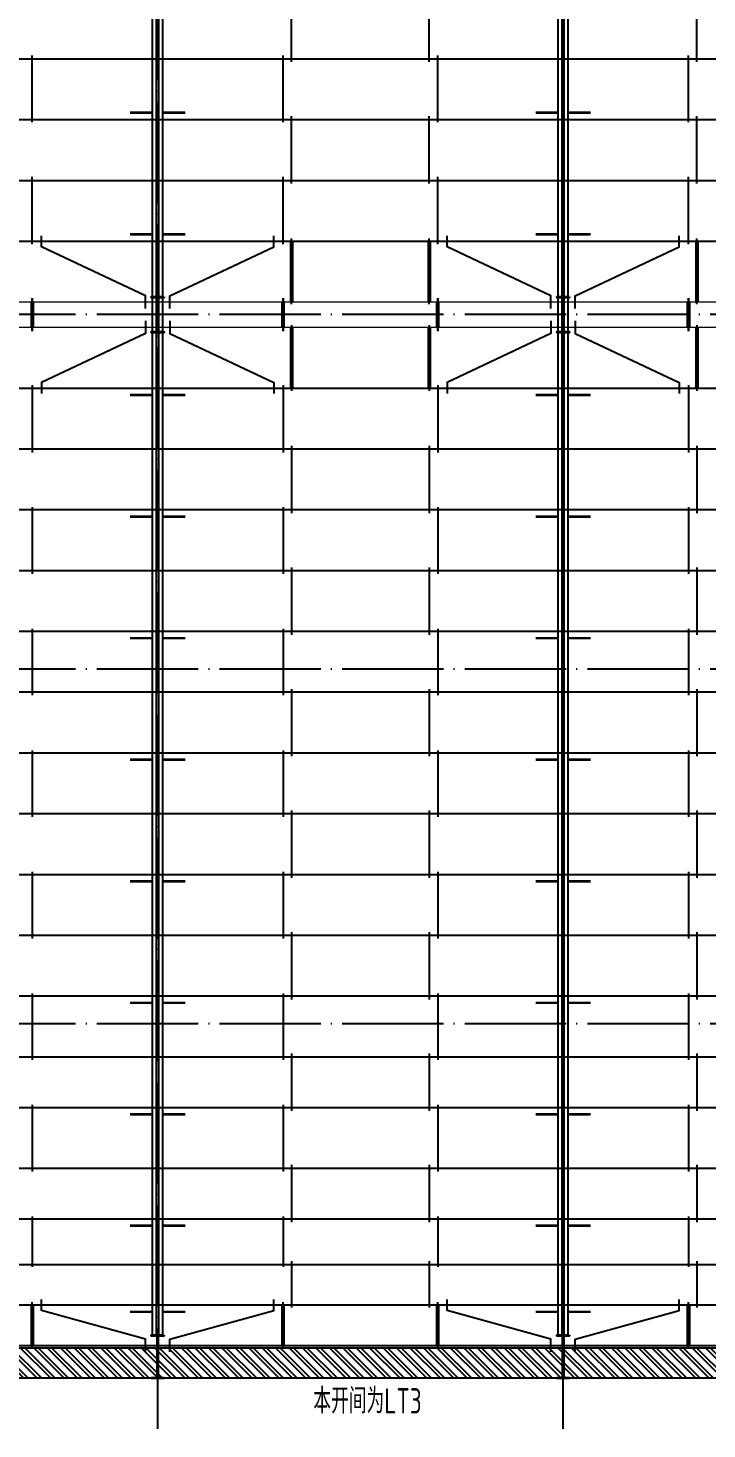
# Model space of a CAD drawing. Extents: x 293620 to 503924, y -252071 to 755100.
# Drawn here: x 435159 to 448556, y 191869 to 219528 of the extents above; entities that cross this region are included whole.
import ezdxf

# ---------------------------------------------------------------- set-up
doc = ezdxf.new("R2010")
doc.units = 0
doc.header["$LTSCALE"] = 1000
doc.header["$MEASUREMENT"] = 0
doc.linetypes.add('DASH', pattern=[0.35, 0.25, -0.1])
doc.linetypes.add('DOTE', pattern=[2.42, 2, -0.2, 0.02, -0.2])
for name, color, linetype in [('3T_WOOD', 21, 'Continuous'), ('DOTE', 14, 'DOTE'), ('SURFACE', 6, 'Continuous'), ('TEXT', 7, 'Continuous'), ('屋面隅撑', 7, 'Continuous'), ('檩条拉条', 253, 'Continuous')]:
    doc.layers.add(name, color=color, linetype=linetype)
doc.layers.add('Pkpm_柱子', color=3, linetype='Continuous', lineweight=35)
doc.styles.add('TSSD_Label', font='Tssdeng.shx', dxfattribs={"width": 0.7, "bigfont": 'hztxt.shx'})

# ---------------------------------------------------------------- blocks, each defined once
blk = doc.blocks.new('AW3423W423423423')
at = {"layer": 'Pkpm_柱子'}
for points in [[(437837, 214219), (437837, 214207), (437722, 214207), (437722, 213531), (437837, 213531), (437837, 213519), (437597, 213519), (437597, 213531), (437712, 213531), (437712, 214207), (437597, 214207), (437597, 214219)], [(445837, 214219), (445837, 214207), (445722, 214207), (445722, 213531), (445837, 213531), (445837, 213519), (445597, 213519), (445597, 213531), (445712, 213531), (445712, 214207), (445597, 214207), (445597, 214219)], [(437837, 193719), (437837, 193707), (437722, 193707), (437722, 192881), (437837, 192881), (437837, 192869), (437597, 192869), (437597, 192881), (437712, 192881), (437712, 193707), (437597, 193707), (437597, 193719)], [(445837, 193719), (445837, 193707), (445722, 193707), (445722, 192881), (445837, 192881), (445837, 192869), (445597, 192869), (445597, 192881), (445712, 192881), (445712, 193707), (445597, 193707), (445597, 193719)]]:
    blk.add_hatch(color=256, dxfattribs=at).paths.add_polyline_path(points)
for points in [[(437837, 214219), (437837, 214207), (437722, 214207), (437722, 213531), (437837, 213531), (437837, 213519), (437597, 213519), (437597, 213531), (437712, 213531), (437712, 214207), (437597, 214207), (437597, 214219)], [(445837, 214219), (445837, 214207), (445722, 214207), (445722, 213531), (445837, 213531), (445837, 213519), (445597, 213519), (445597, 213531), (445712, 213531), (445712, 214207), (445597, 214207), (445597, 214219)], [(437837, 193719), (437837, 193707), (437722, 193707), (437722, 192881), (437837, 192881), (437837, 192869), (437597, 192869), (437597, 192881), (437712, 192881), (437712, 193707), (437597, 193707), (437597, 193719)], [(445837, 193719), (445837, 193707), (445722, 193707), (445722, 192881), (445837, 192881), (445837, 192869), (445597, 192869), (445597, 192881), (445712, 192881), (445712, 193707), (445597, 193707), (445597, 193719)]]:
    blk.add_lwpolyline(points, close=True, dxfattribs=at)

msp = doc.modelspace()

# ---------------------------------------------------------------- hatches: boundary and pattern name
at = {"ltscale": 0.5}
h = msp.add_hatch(dxfattribs=at)
h.set_pattern_fill('金属', color=1, scale=75, angle=-360, style=0)
h.set_pattern_definition([(315, (-1189676.16, 168823.76), (-132.582521, -132.582521), []), (315, (-1189587.77, 168823.76), (-132.582521, -132.582521), [])])
h.paths.add_polyline_path([(389716.8, 193468.9), (461716.8, 193468.9), (461716.8, 192868.9), (389716.8, 192868.9)])

# ---------------------------------------------------------------- linework, layer by layer
at = {"color": 35, "linetype": 'ByBlock', "ltscale": 3}
for p, q in [((437616.8, 193718.9), (437616.8, 234018.9)), ((437696.8, 193718.9), (437696.8, 234018.9)), ((437736.8, 193718.9), (437736.8, 234018.9)), ((437816.8, 193718.9), (437816.8, 234018.9)), ((445616.8, 193718.9), (445616.8, 234018.9)), ((445696.8, 193718.9), (445696.8, 234018.9)), ((445736.8, 193718.9), (445736.8, 234018.9)), ((445816.8, 193718.9), (445816.8, 234018.9))]:
    msp.add_line(p, q, dxfattribs=at)
at = {"color": 2}
for p, q in [((440358.6, 218860.4), (440358.6, 220187.5)), ((443075.1, 218860.4), (443075.1, 220187.5)), ((448358.6, 218860.4), (448358.6, 220187.5)), ((435242.4, 217671.2), (435242.4, 218984)), ((440191.3, 217671.2), (440191.3, 218984)), ((443242.4, 217671.2), (443242.4, 218984)), ((448191.3, 217671.2), (448191.3, 218984)), ((440358.6, 216460.4), (440358.6, 217787.5)), ((443075.1, 216460.4), (443075.1, 217787.5)), ((448358.6, 216460.4), (448358.6, 217787.5)), ((435242.4, 215259.2), (435242.4, 216587.7)), ((440191.3, 215259.2), (440191.3, 216587.7)), ((443242.4, 215259.2), (443242.4, 216587.7)), ((448191.3, 215259.2), (448191.3, 216587.7)), ((440358.6, 214075.9), (440358.6, 215375.4)), ((443075.1, 214075.9), (443075.1, 215375.4)), ((448358.6, 214075.9), (448358.6, 215375.4)), ((435242.4, 213554.5), (435242.4, 214195.3)), ((435242.4, 213554.5), (435242.4, 214195.3)), ((435242.4, 213554.5), (435242.4, 214195.3)), ((435242.4, 213554.5), (435242.4, 214195.3)), ((435242.4, 213554.5), (435242.4, 214195.3)), ((435242.4, 213554.5), (435242.4, 214195.3)), ((435242.4, 213554.5), (435242.4, 214195.3)), ((435242.4, 213554.5), (435242.4, 214195.3)), ((435242.4, 213550.5), (435242.4, 214191.3)), ((435242.4, 213550.5), (435242.4, 214191.3)), ((435242.4, 213550.5), (435242.4, 214191.3)), ((435242.4, 213550.5), (435242.4, 214191.3)), ((435242.4, 213550.5), (435242.4, 214191.3)), ((435242.4, 213550.5), (435242.4, 214191.3)), ((435242.4, 213550.5), (435242.4, 214191.3)), ((435242.4, 213550.5), (435242.4, 214191.3)), ((435242.4, 213550.5), (435242.4, 214191.3)), ((435242.4, 213550.5), (435242.4, 214191.3)), ((435242.4, 213550.5), (435242.4, 214191.3)), ((435242.4, 213550.5), (435242.4, 214191.3)), ((435242.4, 213550.5), (435242.4, 214191.3)), ((435242.4, 213550.5), (435242.4, 214191.3)), ((435242.4, 213550.5), (435242.4, 214191.3)), ((435242.4, 213550.5), (435242.4, 214191.3)), ((435242.4, 214191.3), (435242.4, 213550.5)), ((435242.4, 214191.3), (435242.4, 213550.5)), ((435242.4, 214191.3), (435242.4, 213550.5)), ((435242.4, 214191.3), (435242.4, 213550.5)), ((435242.4, 214191.3), (435242.4, 213550.5)), ((435242.4, 214191.3), (435242.4, 213550.5)), ((435242.4, 214191.3), (435242.4, 213550.5)), ((435242.4, 214191.3), (435242.4, 213550.5)), ((435242.4, 214187.3), (435242.4, 213546.5)), ((435242.4, 214187.3), (435242.4, 213546.5)), ((435242.4, 214187.3), (435242.4, 213546.5)), ((435242.4, 214187.3), (435242.4, 213546.5)), ((435242.4, 214187.3), (435242.4, 213546.5)), ((435242.4, 214187.3), (435242.4, 213546.5)), ((435242.4, 214187.3), (435242.4, 213546.5)), ((435242.4, 214187.3), (435242.4, 213546.5)), ((435242.4, 213546.5), (435242.4, 214187.3)), ((435242.4, 213546.5), (435242.4, 214187.3)), ((435242.4, 213546.5), (435242.4, 214187.3)), ((435242.4, 213546.5), (435242.4, 214187.3)), ((435242.4, 213546.5), (435242.4, 214187.3)), ((435242.4, 213546.5), (435242.4, 214187.3)), ((435242.4, 213546.5), (435242.4, 214187.3)), ((435242.4, 213546.5), (435242.4, 214187.3)), ((435242.4, 214187.3), (435242.4, 213546.5)), ((435242.4, 214187.3), (435242.4, 213546.5)), ((435242.4, 214187.3), (435242.4, 213546.5)), ((435242.4, 214187.3), (435242.4, 213546.5)), ((435242.4, 214187.3), (435242.4, 213546.5)), ((435242.4, 214187.3), (435242.4, 213546.5)), ((435242.4, 214187.3), (435242.4, 213546.5)), ((435242.4, 214187.3), (435242.4, 213546.5)), ((435242.4, 214183.3), (435242.4, 213542.5)), ((435242.4, 214183.3), (435242.4, 213542.5)), ((435242.4, 214183.3), (435242.4, 213542.5)), ((435242.4, 214183.3), (435242.4, 213542.5)), ((435242.4, 214183.3), (435242.4, 213542.5)), ((435242.4, 214183.3), (435242.4, 213542.5)), ((435242.4, 214183.3), (435242.4, 213542.5)), ((435242.4, 214183.3), (435242.4, 213542.5)), ((440191.3, 213554.5), (440191.3, 214195.3)), ((440191.3, 213554.5), (440191.3, 214195.3)), ((440191.3, 213554.5), (440191.3, 214195.3)), ((440191.3, 213554.5), (440191.3, 214195.3)), ((440191.3, 213554.5), (440191.3, 214195.3)), ((440191.3, 213554.5), (440191.3, 214195.3)), ((440191.3, 213554.5), (440191.3, 214195.3)), ((440191.3, 213554.5), (440191.3, 214195.3)), ((440191.3, 213550.5), (440191.3, 214191.3)), ((440191.3, 213550.5), (440191.3, 214191.3)), ((440191.3, 213550.5), (440191.3, 214191.3)), ((440191.3, 213550.5), (440191.3, 214191.3)), ((440191.3, 213550.5), (440191.3, 214191.3)), ((440191.3, 213550.5), (440191.3, 214191.3)), ((440191.3, 213550.5), (440191.3, 214191.3)), ((440191.3, 213550.5), (440191.3, 214191.3)), ((440191.3, 213550.5), (440191.3, 214191.3)), ((440191.3, 213550.5), (440191.3, 214191.3)), ((440191.3, 213550.5), (440191.3, 214191.3)), ((440191.3, 213550.5), (440191.3, 214191.3)), ((440191.3, 213550.5), (440191.3, 214191.3)), ((440191.3, 213550.5), (440191.3, 214191.3)), ((440191.3, 213550.5), (440191.3, 214191.3)), ((440191.3, 213550.5), (440191.3, 214191.3)), ((440191.3, 214191.3), (440191.3, 213550.5)), ((440191.3, 214191.3), (440191.3, 213550.5)), ((440191.3, 214191.3), (440191.3, 213550.5)), ((440191.3, 214191.3), (440191.3, 213550.5)), ((440191.3, 214191.3), (440191.3, 213550.5)), ((440191.3, 214191.3), (440191.3, 213550.5)), ((440191.3, 214191.3), (440191.3, 213550.5)), ((440191.3, 214191.3), (440191.3, 213550.5)), ((440191.3, 214187.3), (440191.3, 213546.5)), ((440191.3, 214187.3), (440191.3, 213546.5)), ((440191.3, 214187.3), (440191.3, 213546.5)), ((440191.3, 214187.3), (440191.3, 213546.5)), ((440191.3, 214187.3), (440191.3, 213546.5)), ((440191.3, 214187.3), (440191.3, 213546.5)), ((440191.3, 214187.3), (440191.3, 213546.5)), ((440191.3, 214187.3), (440191.3, 213546.5)), ((440191.3, 213546.5), (440191.3, 214187.3)), ((440191.3, 213546.5), (440191.3, 214187.3)), ((440191.3, 213546.5), (440191.3, 214187.3)), ((440191.3, 213546.5), (440191.3, 214187.3)), ((440191.3, 213546.5), (440191.3, 214187.3)), ((440191.3, 213546.5), (440191.3, 214187.3)), ((440191.3, 213546.5), (440191.3, 214187.3)), ((440191.3, 213546.5), (440191.3, 214187.3)), ((440191.3, 214187.3), (440191.3, 213546.5)), ((440191.3, 214187.3), (440191.3, 213546.5)), ((440191.3, 214187.3), (440191.3, 213546.5)), ((440191.3, 214187.3), (440191.3, 213546.5)), ((440191.3, 214187.3), (440191.3, 213546.5)), ((440191.3, 214187.3), (440191.3, 213546.5)), ((440191.3, 214187.3), (440191.3, 213546.5)), ((440191.3, 214187.3), (440191.3, 213546.5)), ((440191.3, 214183.3), (440191.3, 213542.5)), ((440191.3, 214183.3), (440191.3, 213542.5)), ((440191.3, 214183.3), (440191.3, 213542.5)), ((440191.3, 214183.3), (440191.3, 213542.5)), ((440191.3, 214183.3), (440191.3, 213542.5)), ((440191.3, 214183.3), (440191.3, 213542.5)), ((440191.3, 214183.3), (440191.3, 213542.5)), ((440191.3, 214183.3), (440191.3, 213542.5)), ((443242.4, 213554.5), (443242.4, 214195.3)), ((443242.4, 213554.5), (443242.4, 214195.3)), ((443242.4, 213554.5), (443242.4, 214195.3)), ((443242.4, 213554.5), (443242.4, 214195.3)), ((443242.4, 213554.5), (443242.4, 214195.3)), ((443242.4, 213554.5), (443242.4, 214195.3)), ((443242.4, 213554.5), (443242.4, 214195.3)), ((443242.4, 213554.5), (443242.4, 214195.3)), ((443242.4, 213550.5), (443242.4, 214191.3)), ((443242.4, 213550.5), (443242.4, 214191.3)), ((443242.4, 213550.5), (443242.4, 214191.3)), ((443242.4, 213550.5), (443242.4, 214191.3)), ((443242.4, 213550.5), (443242.4, 214191.3)), ((443242.4, 213550.5), (443242.4, 214191.3)), ((443242.4, 213550.5), (443242.4, 214191.3)), ((443242.4, 213550.5), (443242.4, 214191.3)), ((443242.4, 213550.5), (443242.4, 214191.3)), ((443242.4, 213550.5), (443242.4, 214191.3)), ((443242.4, 213550.5), (443242.4, 214191.3)), ((443242.4, 213550.5), (443242.4, 214191.3)), ((443242.4, 213550.5), (443242.4, 214191.3)), ((443242.4, 213550.5), (443242.4, 214191.3)), ((443242.4, 213550.5), (443242.4, 214191.3)), ((443242.4, 213550.5), (443242.4, 214191.3)), ((443242.4, 214191.3), (443242.4, 213550.5)), ((443242.4, 214191.3), (443242.4, 213550.5)), ((443242.4, 214191.3), (443242.4, 213550.5)), ((443242.4, 214191.3), (443242.4, 213550.5)), ((443242.4, 214191.3), (443242.4, 213550.5)), ((443242.4, 214191.3), (443242.4, 213550.5)), ((443242.4, 214191.3), (443242.4, 213550.5)), ((443242.4, 214191.3), (443242.4, 213550.5)), ((443242.4, 214187.3), (443242.4, 213546.5)), ((443242.4, 214187.3), (443242.4, 213546.5)), ((443242.4, 214187.3), (443242.4, 213546.5)), ((443242.4, 214187.3), (443242.4, 213546.5)), ((443242.4, 214187.3), (443242.4, 213546.5)), ((443242.4, 214187.3), (443242.4, 213546.5)), ((443242.4, 214187.3), (443242.4, 213546.5)), ((443242.4, 214187.3), (443242.4, 213546.5)), ((443242.4, 213546.5), (443242.4, 214187.3)), ((443242.4, 213546.5), (443242.4, 214187.3)), ((443242.4, 213546.5), (443242.4, 214187.3)), ((443242.4, 213546.5), (443242.4, 214187.3)), ((443242.4, 213546.5), (443242.4, 214187.3)), ((443242.4, 213546.5), (443242.4, 214187.3)), ((443242.4, 213546.5), (443242.4, 214187.3)), ((443242.4, 213546.5), (443242.4, 214187.3)), ((443242.4, 214187.3), (443242.4, 213546.5)), ((443242.4, 214187.3), (443242.4, 213546.5)), ((443242.4, 214187.3), (443242.4, 213546.5)), ((443242.4, 214187.3), (443242.4, 213546.5)), ((443242.4, 214187.3), (443242.4, 213546.5)), ((443242.4, 214187.3), (443242.4, 213546.5)), ((443242.4, 214187.3), (443242.4, 213546.5)), ((443242.4, 214187.3), (443242.4, 213546.5)), ((443242.4, 214183.3), (443242.4, 213542.5)), ((443242.4, 214183.3), (443242.4, 213542.5)), ((443242.4, 214183.3), (443242.4, 213542.5)), ((443242.4, 214183.3), (443242.4, 213542.5)), ((443242.4, 214183.3), (443242.4, 213542.5)), ((443242.4, 214183.3), (443242.4, 213542.5)), ((443242.4, 214183.3), (443242.4, 213542.5)), ((443242.4, 214183.3), (443242.4, 213542.5)), ((448191.3, 213554.5), (448191.3, 214195.3)), ((448191.3, 213554.5), (448191.3, 214195.3)), ((448191.3, 213554.5), (448191.3, 214195.3)), ((448191.3, 213554.5), (448191.3, 214195.3)), ((448191.3, 213554.5), (448191.3, 214195.3)), ((448191.3, 213554.5), (448191.3, 214195.3)), ((448191.3, 213554.5), (448191.3, 214195.3)), ((448191.3, 213554.5), (448191.3, 214195.3)), ((448191.3, 213550.5), (448191.3, 214191.3)), ((448191.3, 213550.5), (448191.3, 214191.3)), ((448191.3, 213550.5), (448191.3, 214191.3)), ((448191.3, 213550.5), (448191.3, 214191.3)), ((448191.3, 213550.5), (448191.3, 214191.3)), ((448191.3, 213550.5), (448191.3, 214191.3)), ((448191.3, 213550.5), (448191.3, 214191.3)), ((448191.3, 213550.5), (448191.3, 214191.3)), ((448191.3, 213550.5), (448191.3, 214191.3)), ((448191.3, 213550.5), (448191.3, 214191.3)), ((448191.3, 213550.5), (448191.3, 214191.3)), ((448191.3, 213550.5), (448191.3, 214191.3)), ((448191.3, 213550.5), (448191.3, 214191.3)), ((448191.3, 213550.5), (448191.3, 214191.3)), ((448191.3, 213550.5), (448191.3, 214191.3)), ((448191.3, 213550.5), (448191.3, 214191.3)), ((448191.3, 214191.3), (448191.3, 213550.5)), ((448191.3, 214191.3), (448191.3, 213550.5)), ((448191.3, 214191.3), (448191.3, 213550.5)), ((448191.3, 214191.3), (448191.3, 213550.5)), ((448191.3, 214191.3), (448191.3, 213550.5)), ((448191.3, 214191.3), (448191.3, 213550.5)), ((448191.3, 214191.3), (448191.3, 213550.5)), ((448191.3, 214191.3), (448191.3, 213550.5)), ((448191.3, 214187.3), (448191.3, 213546.5)), ((448191.3, 214187.3), (448191.3, 213546.5)), ((448191.3, 214187.3), (448191.3, 213546.5)), ((448191.3, 214187.3), (448191.3, 213546.5)), ((448191.3, 214187.3), (448191.3, 213546.5)), ((448191.3, 214187.3), (448191.3, 213546.5)), ((448191.3, 214187.3), (448191.3, 213546.5)), ((448191.3, 214187.3), (448191.3, 213546.5)), ((448191.3, 213546.5), (448191.3, 214187.3)), ((448191.3, 213546.5), (448191.3, 214187.3)), ((448191.3, 213546.5), (448191.3, 214187.3)), ((448191.3, 213546.5), (448191.3, 214187.3)), ((448191.3, 213546.5), (448191.3, 214187.3)), ((448191.3, 213546.5), (448191.3, 214187.3)), ((448191.3, 213546.5), (448191.3, 214187.3)), ((448191.3, 213546.5), (448191.3, 214187.3)), ((448191.3, 214187.3), (448191.3, 213546.5)), ((448191.3, 214187.3), (448191.3, 213546.5)), ((448191.3, 214187.3), (448191.3, 213546.5)), ((448191.3, 214187.3), (448191.3, 213546.5)), ((448191.3, 214187.3), (448191.3, 213546.5)), ((448191.3, 214187.3), (448191.3, 213546.5)), ((448191.3, 214187.3), (448191.3, 213546.5)), ((448191.3, 214187.3), (448191.3, 213546.5)), ((448191.3, 214183.3), (448191.3, 213542.5)), ((448191.3, 214183.3), (448191.3, 213542.5)), ((448191.3, 214183.3), (448191.3, 213542.5)), ((448191.3, 214183.3), (448191.3, 213542.5)), ((448191.3, 214183.3), (448191.3, 213542.5)), ((448191.3, 214183.3), (448191.3, 213542.5)), ((448191.3, 214183.3), (448191.3, 213542.5)), ((448191.3, 214183.3), (448191.3, 213542.5)), ((440358.6, 213661.8), (440358.6, 212362.3)), ((443075.1, 213661.8), (443075.1, 212362.3)), ((448358.6, 213661.8), (448358.6, 212362.3)), ((435242.4, 212478.6), (435242.4, 211150.1)), ((440191.3, 212478.6), (440191.3, 211150.1)), ((443242.4, 212478.6), (443242.4, 211150.1)), ((448191.3, 212478.6), (448191.3, 211150.1)), ((440358.6, 211277.4), (440358.6, 209950.3)), ((443075.1, 211277.4), (443075.1, 209950.3)), ((448358.6, 211277.4), (448358.6, 209950.3)), ((435242.4, 210066.6), (435242.4, 208753.7)), ((440191.3, 210066.6), (440191.3, 208753.7)), ((443242.4, 210066.6), (443242.4, 208753.7)), ((448191.3, 210066.6), (448191.3, 208753.7)), ((440358.6, 208877.4), (440358.6, 207550.3)), ((443075.1, 208877.4), (443075.1, 207550.3)), ((448358.6, 208877.4), (448358.6, 207550.3)), ((435242.4, 207666.6), (435242.4, 206353.7)), ((440191.3, 207666.6), (440191.3, 206353.7)), ((443242.4, 207666.6), (443242.4, 206353.7)), ((448191.3, 207666.6), (448191.3, 206353.7)), ((440358.6, 206477.4), (440358.6, 205150.3)), ((443075.1, 206477.4), (443075.1, 205150.3)), ((448358.6, 206477.4), (448358.6, 205150.3)), ((435242.4, 205266.6), (435242.4, 203953.7)), ((440191.3, 205266.6), (440191.3, 203953.7)), ((443242.4, 205266.6), (443242.4, 203953.7)), ((448191.3, 205266.6), (448191.3, 203953.7)), ((440358.6, 204077.4), (440358.6, 202750.3)), ((443075.1, 204077.4), (443075.1, 202750.3)), ((448358.6, 204077.4), (448358.6, 202750.3)), ((435242.4, 202866.6), (435242.4, 201553.7)), ((440191.3, 202866.6), (440191.3, 201553.7)), ((443242.4, 202866.6), (443242.4, 201553.7)), ((448191.3, 202866.6), (448191.3, 201553.7)), ((440358.6, 201677.4), (440358.6, 200350.3)), ((443075.1, 201677.4), (443075.1, 200350.3)), ((448358.6, 201677.4), (448358.6, 200350.3)), ((435242.4, 200466.6), (435242.4, 199153.7)), ((440191.3, 200466.6), (440191.3, 199153.7)), ((443242.4, 200466.6), (443242.4, 199153.7)), ((448191.3, 200466.6), (448191.3, 199153.7)), ((440358.6, 199282.6), (440358.6, 198150.3)), ((443075.1, 199282.6), (443075.1, 198150.3)), ((448358.6, 199282.6), (448358.6, 198150.3)), ((435242.4, 198266.6), (435242.4, 196953.7)), ((440191.3, 198266.6), (440191.3, 196953.7)), ((443242.4, 198266.6), (443242.4, 196953.7)), ((448191.3, 198266.6), (448191.3, 196953.7)), ((440358.6, 197082.6), (440358.6, 195950.3)), ((443075.1, 197082.6), (443075.1, 195950.3)), ((448358.6, 197082.6), (448358.6, 195950.3)), ((435242.4, 196066.6), (435242.4, 195067.4)), ((440191.3, 196066.6), (440191.3, 195067.4)), ((443242.4, 196066.6), (443242.4, 195067.4)), ((448191.3, 196066.6), (448191.3, 195067.4)), ((440358.6, 195182.6), (440358.6, 194268.3)), ((443075.1, 195182.6), (443075.1, 194268.3)), ((448358.6, 195182.6), (448358.6, 194268.3)), ((435242.4, 193480.2), (435242.4, 194375.7)), ((440191.3, 193480.2), (440191.3, 194375.7)), ((443242.4, 193480.2), (443242.4, 194375.7)), ((448191.3, 193480.2), (448191.3, 194375.7))]:
    msp.add_line(p, q, dxfattribs=at)
at = {"ltscale": 0.5}
for points in [[(437477.7, 213988.5), (437477.7, 214241), (435427.5, 215210.5), (435427.5, 215427)], [(437956, 213988.5), (437956, 214241), (440006.2, 215210.5), (440006.2, 215427)], [(445477.7, 213988.5), (445477.7, 214241), (443427.5, 215210.5), (443427.5, 215427)], [(445956, 213988.5), (445956, 214241), (448006.2, 215210.5), (448006.2, 215427)], [(437477.7, 213749.3), (437477.7, 213496.7), (435427.5, 212527.3), (435427.5, 212310.7)], [(437956, 213749.3), (437956, 213496.7), (440006.2, 212527.3), (440006.2, 212310.7)], [(445477.7, 213749.3), (445477.7, 213496.7), (443427.5, 212527.3), (443427.5, 212310.7)], [(445956, 213749.3), (445956, 213496.7), (448006.2, 212527.3), (448006.2, 212310.7)], [(437477.7, 193392.7), (437477.7, 193645.3), (435427.5, 194210.7), (435427.5, 194427.3)], [(437956, 193392.7), (437956, 193645.3), (440006.2, 194210.7), (440006.2, 194427.3)], [(445477.7, 193392.7), (445477.7, 193645.3), (443427.5, 194210.7), (443427.5, 194427.3)], [(445956, 193392.7), (445956, 193645.3), (448006.2, 194210.7), (448006.2, 194427.3)]]:
    msp.add_lwpolyline(points, dxfattribs=at)
msp.add_lwpolyline([(389716.8, 193468.9), (461716.8, 193468.9), (461716.8, 192868.9), (389716.8, 192868.9)], close=True)
at = {"layer": 'DOTE'}
for p, q in [((437716.8, 191868.9), (437716.8, 235868.9)), ((445716.8, 191868.9), (445716.8, 235868.9)), ((462716.8, 213868.9), (388716.8, 213868.9)), ((462716.8, 206868.9), (388716.8, 206868.9)), ((462716.8, 199868.9), (388716.8, 199868.9)), ((462716.8, 192868.9), (388716.8, 192868.9))]:
    msp.add_line(p, q, dxfattribs=at)
at = {"layer": 'SURFACE'}
for p, q in [((389736.8, 218918.8), (461696.8, 218918.8)), ((389736.8, 217718.8), (461696.8, 217718.8)), ((389736.8, 216518.8), (461696.8, 216518.8)), ((389736.8, 215318.8), (461696.8, 215318.8)), ((389736.8, 212419), (461696.8, 212419)), ((389736.8, 211219), (461696.8, 211219)), ((389736.8, 210019), (461696.8, 210019)), ((389736.8, 208819), (461696.8, 208819)), ((389736.8, 207619), (461696.8, 207619)), ((389736.8, 206419), (461696.8, 206419)), ((389736.8, 205219), (461696.8, 205219)), ((389736.8, 204019), (461696.8, 204019)), ((389736.8, 202819), (461696.8, 202819)), ((389736.8, 201619), (461696.8, 201619)), ((389736.8, 200419), (461696.8, 200419)), ((389736.8, 199219), (461696.8, 199219)), ((389736.8, 198219), (461696.8, 198219)), ((389736.8, 197019), (461696.8, 197019)), ((389736.8, 196019), (461696.8, 196019)), ((389736.8, 195119), (461696.8, 195119)), ((389736.8, 194319), (461696.8, 194319)), ((389736.8, 193519), (461696.8, 193519))]:
    msp.add_line(p, q, dxfattribs=at)
at = {"layer": 'SURFACE', "color": 4, "const_width": 30}
for points in [[(389736.8, 214118.8), (461696.8, 214118.8)], [(389736.8, 213619), (461696.8, 213619)]]:
    msp.add_lwpolyline(points, dxfattribs=at)
at = {"layer": '屋面隅撑', "color": 3, "linetype": 'DASH', "const_width": 50}
for points in [[(437616.8, 217855.9), (437172.4, 217855.9)], [(438261.2, 217855.9), (437816.8, 217855.9)], [(445616.8, 217855.9), (445172.4, 217855.9)], [(446261.2, 217855.9), (445816.8, 217855.9)], [(437616.8, 215455.9), (437172.4, 215455.9)], [(438261.2, 215455.9), (437816.8, 215455.9)], [(445616.8, 215455.9), (445172.4, 215455.9)], [(446261.2, 215455.9), (445816.8, 215455.9)], [(437616.8, 212281.8), (437172.4, 212281.8)], [(438261.2, 212281.8), (437816.8, 212281.8)], [(445616.8, 212281.8), (445172.4, 212281.8)], [(446261.2, 212281.8), (445816.8, 212281.8)], [(437616.8, 209881.8), (437172.4, 209881.8)], [(438261.2, 209881.8), (437816.8, 209881.8)], [(445616.8, 209881.8), (445172.4, 209881.8)], [(446261.2, 209881.8), (445816.8, 209881.8)], [(437616.8, 207481.8), (437172.4, 207481.8)], [(438261.2, 207481.8), (437816.8, 207481.8)], [(445616.8, 207481.8), (445172.4, 207481.8)], [(446261.2, 207481.8), (445816.8, 207481.8)], [(437616.8, 205081.8), (437172.4, 205081.8)], [(438261.2, 205081.8), (437816.8, 205081.8)], [(445616.8, 205081.8), (445172.4, 205081.8)], [(446261.2, 205081.8), (445816.8, 205081.8)], [(437616.8, 202681.8), (437172.4, 202681.8)], [(438261.2, 202681.8), (437816.8, 202681.8)], [(445616.8, 202681.8), (445172.4, 202681.8)], [(446261.2, 202681.8), (445816.8, 202681.8)], [(437616.8, 200281.8), (437172.4, 200281.8)], [(438261.2, 200281.8), (437816.8, 200281.8)], [(445616.8, 200281.8), (445172.4, 200281.8)], [(446261.2, 200281.8), (445816.8, 200281.8)], [(437616.8, 198081.8), (437172.4, 198081.8)], [(438261.2, 198081.8), (437816.8, 198081.8)], [(445616.8, 198081.8), (445172.4, 198081.8)], [(446261.2, 198081.8), (445816.8, 198081.8)], [(437616.8, 195881.8), (437172.4, 195881.8)], [(438261.2, 195881.8), (437816.8, 195881.8)], [(445616.8, 195881.8), (445172.4, 195881.8)], [(446261.2, 195881.8), (445816.8, 195881.8)], [(437616.8, 194181.8), (437172.4, 194181.8)], [(438261.2, 194181.8), (437816.8, 194181.8)], [(445616.8, 194181.8), (445172.4, 194181.8)], [(446261.2, 194181.8), (445816.8, 194181.8)]]:
    msp.add_lwpolyline(points, dxfattribs=at)
at = {"layer": '檩条拉条', "color": 2, "const_width": 80}
for points in [[(440358.6, 215318.8), (440358.6, 214114.8)], [(443075.1, 215318.8), (443075.1, 214114.8)], [(448358.6, 215318.8), (448358.6, 214114.8)], [(435242.4, 213632.6), (435242.4, 214132.6)], [(435242.4, 213632.6), (435242.4, 214132.6)], [(435242.4, 213632.6), (435242.4, 214132.6)], [(435242.4, 213632.6), (435242.4, 214132.6)], [(435242.4, 213628.6), (435242.4, 214128.6)], [(435242.4, 213628.6), (435242.4, 214128.6)], [(435242.4, 213628.6), (435242.4, 214128.6)], [(435242.4, 213628.6), (435242.4, 214128.6)], [(435242.4, 213628.6), (435242.4, 214128.6)], [(435242.4, 213628.6), (435242.4, 214128.6)], [(435242.4, 213628.6), (435242.4, 214128.6)], [(435242.4, 213628.6), (435242.4, 214128.6)], [(435242.4, 213624.6), (435242.4, 214124.6)], [(435242.4, 213624.6), (435242.4, 214124.6)], [(435242.4, 213624.6), (435242.4, 214124.6)], [(435242.4, 213624.6), (435242.4, 214124.6)], [(435242.4, 214113.2), (435242.4, 213613.2)], [(435242.4, 214113.2), (435242.4, 213613.2)], [(435242.4, 214113.2), (435242.4, 213613.2)], [(435242.4, 214113.2), (435242.4, 213613.2)], [(435242.4, 214109.2), (435242.4, 213609.2)], [(435242.4, 214109.2), (435242.4, 213609.2)], [(435242.4, 214109.2), (435242.4, 213609.2)], [(435242.4, 214109.2), (435242.4, 213609.2)], [(435242.4, 214109.2), (435242.4, 213609.2)], [(435242.4, 214109.2), (435242.4, 213609.2)], [(435242.4, 214109.2), (435242.4, 213609.2)], [(435242.4, 214109.2), (435242.4, 213609.2)], [(435242.4, 214105.2), (435242.4, 213605.2)], [(435242.4, 214105.2), (435242.4, 213605.2)], [(435242.4, 214105.2), (435242.4, 213605.2)], [(435242.4, 214105.2), (435242.4, 213605.2)], [(440191.3, 213632.6), (440191.3, 214132.6)], [(440191.3, 213632.6), (440191.3, 214132.6)], [(440191.3, 213632.6), (440191.3, 214132.6)], [(440191.3, 213632.6), (440191.3, 214132.6)], [(440191.3, 213628.6), (440191.3, 214128.6)], [(440191.3, 213628.6), (440191.3, 214128.6)], [(440191.3, 213628.6), (440191.3, 214128.6)], [(440191.3, 213628.6), (440191.3, 214128.6)], [(440191.3, 213628.6), (440191.3, 214128.6)], [(440191.3, 213628.6), (440191.3, 214128.6)], [(440191.3, 213628.6), (440191.3, 214128.6)], [(440191.3, 213628.6), (440191.3, 214128.6)], [(440191.3, 213624.6), (440191.3, 214124.6)], [(440191.3, 213624.6), (440191.3, 214124.6)], [(440191.3, 213624.6), (440191.3, 214124.6)], [(440191.3, 213624.6), (440191.3, 214124.6)], [(440191.3, 214113.2), (440191.3, 213613.2)], [(440191.3, 214113.2), (440191.3, 213613.2)], [(440191.3, 214113.2), (440191.3, 213613.2)], [(440191.3, 214113.2), (440191.3, 213613.2)], [(440191.3, 214109.2), (440191.3, 213609.2)], [(440191.3, 214109.2), (440191.3, 213609.2)], [(440191.3, 214109.2), (440191.3, 213609.2)], [(440191.3, 214109.2), (440191.3, 213609.2)], [(440191.3, 214109.2), (440191.3, 213609.2)], [(440191.3, 214109.2), (440191.3, 213609.2)], [(440191.3, 214109.2), (440191.3, 213609.2)], [(440191.3, 214109.2), (440191.3, 213609.2)], [(440191.3, 214105.2), (440191.3, 213605.2)], [(440191.3, 214105.2), (440191.3, 213605.2)], [(440191.3, 214105.2), (440191.3, 213605.2)], [(440191.3, 214105.2), (440191.3, 213605.2)], [(443242.4, 213632.6), (443242.4, 214132.6)], [(443242.4, 213632.6), (443242.4, 214132.6)], [(443242.4, 213632.6), (443242.4, 214132.6)], [(443242.4, 213632.6), (443242.4, 214132.6)], [(443242.4, 213628.6), (443242.4, 214128.6)], [(443242.4, 213628.6), (443242.4, 214128.6)], [(443242.4, 213628.6), (443242.4, 214128.6)], [(443242.4, 213628.6), (443242.4, 214128.6)], [(443242.4, 213628.6), (443242.4, 214128.6)], [(443242.4, 213628.6), (443242.4, 214128.6)], [(443242.4, 213628.6), (443242.4, 214128.6)], [(443242.4, 213628.6), (443242.4, 214128.6)], [(443242.4, 213624.6), (443242.4, 214124.6)], [(443242.4, 213624.6), (443242.4, 214124.6)], [(443242.4, 213624.6), (443242.4, 214124.6)], [(443242.4, 213624.6), (443242.4, 214124.6)], [(443242.4, 214113.2), (443242.4, 213613.2)], [(443242.4, 214113.2), (443242.4, 213613.2)], [(443242.4, 214113.2), (443242.4, 213613.2)], [(443242.4, 214113.2), (443242.4, 213613.2)], [(443242.4, 214109.2), (443242.4, 213609.2)], [(443242.4, 214109.2), (443242.4, 213609.2)], [(443242.4, 214109.2), (443242.4, 213609.2)], [(443242.4, 214109.2), (443242.4, 213609.2)], [(443242.4, 214109.2), (443242.4, 213609.2)], [(443242.4, 214109.2), (443242.4, 213609.2)], [(443242.4, 214109.2), (443242.4, 213609.2)], [(443242.4, 214109.2), (443242.4, 213609.2)], [(443242.4, 214105.2), (443242.4, 213605.2)], [(443242.4, 214105.2), (443242.4, 213605.2)], [(443242.4, 214105.2), (443242.4, 213605.2)], [(443242.4, 214105.2), (443242.4, 213605.2)], [(448191.3, 213632.6), (448191.3, 214132.6)], [(448191.3, 213632.6), (448191.3, 214132.6)], [(448191.3, 213632.6), (448191.3, 214132.6)], [(448191.3, 213632.6), (448191.3, 214132.6)], [(448191.3, 213628.6), (448191.3, 214128.6)], [(448191.3, 213628.6), (448191.3, 214128.6)], [(448191.3, 213628.6), (448191.3, 214128.6)], [(448191.3, 213628.6), (448191.3, 214128.6)], [(448191.3, 213628.6), (448191.3, 214128.6)], [(448191.3, 213628.6), (448191.3, 214128.6)], [(448191.3, 213628.6), (448191.3, 214128.6)], [(448191.3, 213628.6), (448191.3, 214128.6)], [(448191.3, 213624.6), (448191.3, 214124.6)], [(448191.3, 213624.6), (448191.3, 214124.6)], [(448191.3, 213624.6), (448191.3, 214124.6)], [(448191.3, 213624.6), (448191.3, 214124.6)], [(448191.3, 214113.2), (448191.3, 213613.2)], [(448191.3, 214113.2), (448191.3, 213613.2)], [(448191.3, 214113.2), (448191.3, 213613.2)], [(448191.3, 214113.2), (448191.3, 213613.2)], [(448191.3, 214109.2), (448191.3, 213609.2)], [(448191.3, 214109.2), (448191.3, 213609.2)], [(448191.3, 214109.2), (448191.3, 213609.2)], [(448191.3, 214109.2), (448191.3, 213609.2)], [(448191.3, 214109.2), (448191.3, 213609.2)], [(448191.3, 214109.2), (448191.3, 213609.2)], [(448191.3, 214109.2), (448191.3, 213609.2)], [(448191.3, 214109.2), (448191.3, 213609.2)], [(448191.3, 214105.2), (448191.3, 213605.2)], [(448191.3, 214105.2), (448191.3, 213605.2)], [(448191.3, 214105.2), (448191.3, 213605.2)], [(448191.3, 214105.2), (448191.3, 213605.2)], [(440358.6, 212419), (440358.6, 213623)], [(443075.1, 212419), (443075.1, 213623)], [(448358.6, 212419), (448358.6, 213623)], [(435242.4, 194319), (435242.4, 193519)], [(440191.3, 194319), (440191.3, 193519)], [(443242.4, 194319), (443242.4, 193519)], [(448191.3, 194319), (448191.3, 193519)]]:
    msp.add_lwpolyline(points, dxfattribs=at)

# ---------------------------------------------------------------- block references
at = {"layer": '3T_WOOD'}
msp.add_blockref('AW3423W423423423', (0, 0), dxfattribs=at)

# ---------------------------------------------------------------- texts
at = {"layer": 'TEXT', "style": 'TSSD_Label', "width": 0.7}
msp.add_text('本开间为LT3', height=500, dxfattribs=at).set_placement((440788.5, 192174.7))

doc.saveas('drawing.dxf')
